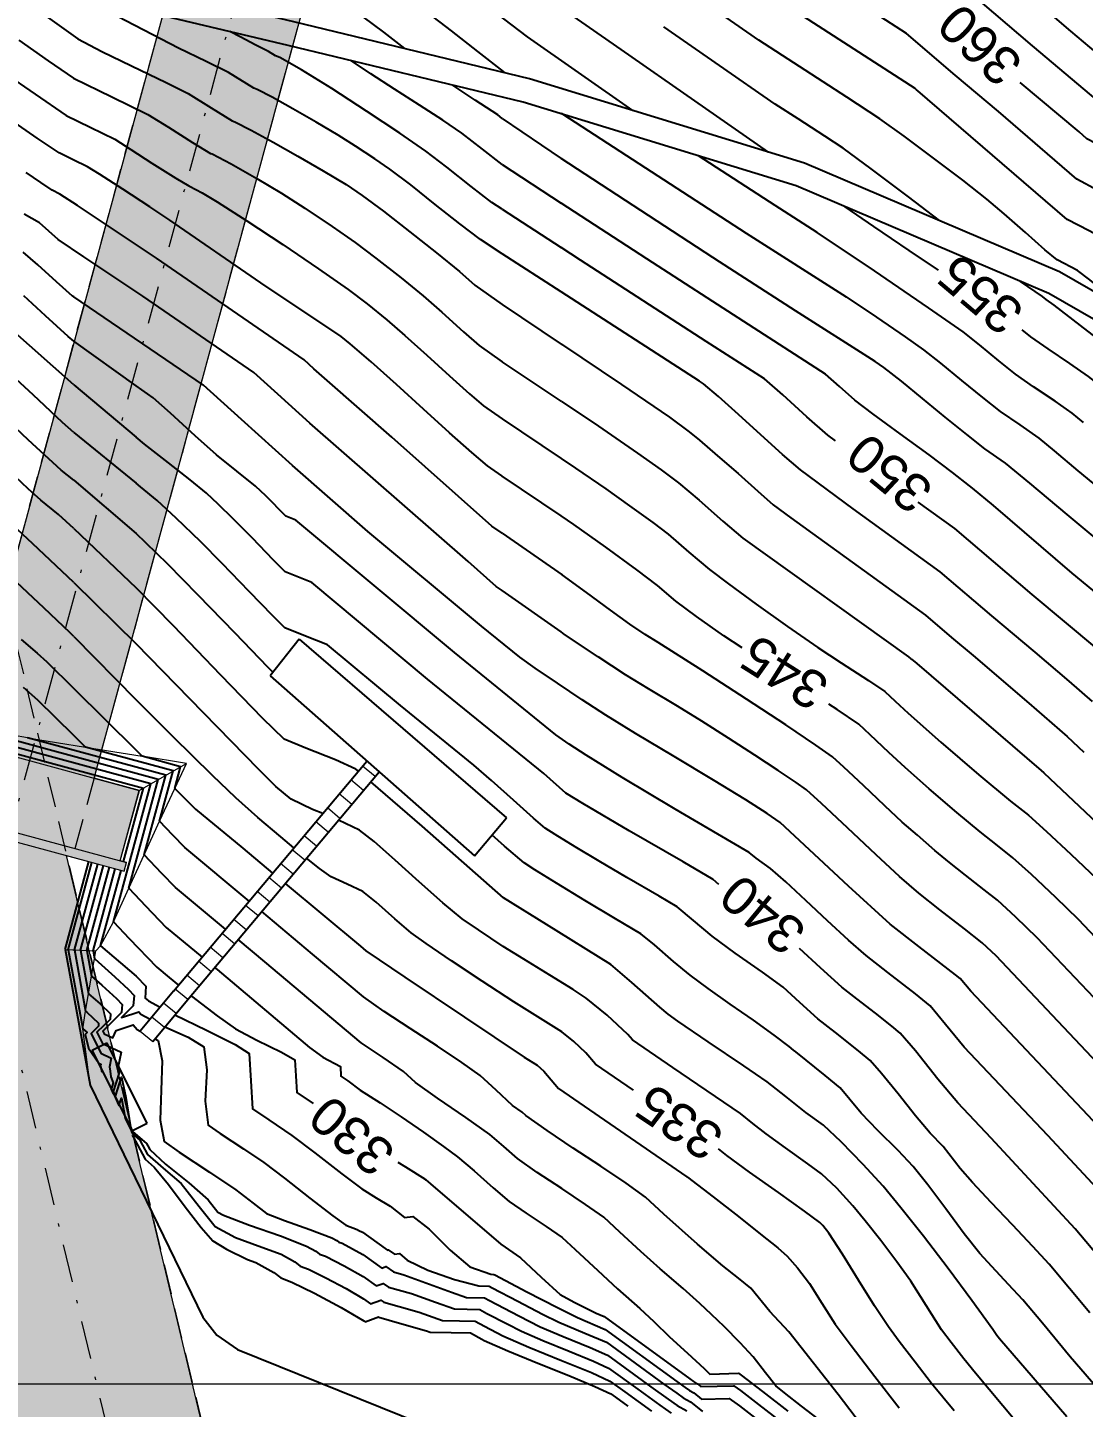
# Model space of a CAD drawing. Extents: x 61466 to 63015, y 108404 to 110397.
# Drawn here: x 62885.85 to 62920.65, y 109204.29 to 109249.76 of the extents above; entities that cross this region are included whole.
import ezdxf
from ezdxf.enums import TextEntityAlignment as Align

# ---------------------------------------------------------------- set-up
doc = ezdxf.new("R2010")
doc.units = 0
doc.header["$LTSCALE"] = 1.000015
doc.header["$MEASUREMENT"] = 0
for name, pattern in [('NASCOSTA', [9.525, 6.35, -3.175]), ('TRATTEGGIATA', [0.75, 0.5, -0.25]), ('TRATTOPUNTO2', [0.5, 0.25, -0.125, 0, -0.125])]:
    doc.linetypes.add(name, pattern=pattern)
for name, color, linetype in [('Bâti', 7, 'Continuous'), ('CANALISATION', 2, 'Continuous'), ('coordinate', 2, 'Continuous'), ('curve livello 5m', 7, 'Continuous'), ('LIN010TR', 2, 'NASCOSTA'), ('LIN018CO', 6, 'Continuous'), ('LIN025CO', 7, 'Continuous'), ('Strade', 7, 'Continuous'), ('TRATTCOLO-30', 253, 'Continuous'), ('TRATTCOLO-32', 255, 'Continuous')]:
    doc.layers.add(name, color=color, linetype=linetype)
doc.layers.add('Colori bordi', color=5, linetype='Continuous', plot=False)
doc.layers.add('no_plot', color=5, linetype='Continuous', plot=False)
doc.styles.add('ARIAL', font='arial.ttf')

# ---------------------------------------------------------------- blocks, each defined once
blk = doc.blocks.new('CONTORNO')
at = {"layer": 'Colori bordi', "lineweight": 0, "ltscale": 2, "flags": 128}
blk.add_lwpolyline([(25.446, -93.474), (-6.877, 42.135), (-4.985, 41.623), (-4.907, 41.912), (-5.109, 41.967), (-4.481, 44.283), (-5.968, 44.686), (9.426, 101.471, 0.76503), (-27.561, 123.114)], format="xyb", dxfattribs=at)
blk.add_lwpolyline([(-28.746, 115.78, -0.121281), (-20.708, 100.164), (-8.908, 50.657), (5.179, 102.622, 0.76503), (-24.477, 119.975)], format="xyb", close=True, dxfattribs=at)

msp = doc.modelspace()

# ---------------------------------------------------------------- hatches: boundary and pattern name
at = {"layer": 'TRATTCOLO-30', "linetype": 'Continuous', "lineweight": 0}
h = msp.add_hatch(color=256, dxfattribs=at)
h.dxf.hatch_style = 1
h.paths.add_polyline_path([(62894.276, 109256.403), (62892.152, 109256.979), (62885.109, 109230.996), (62886.175, 109226.522)])
h.paths.add_polyline_path([(62896.399, 109255.827), (62894.276, 109256.403), (62886.175, 109226.522), (62887.14, 109222.475), (62889.032, 109221.962), (62889.11, 109222.251), (62888.907, 109222.306), (62889.535, 109224.623), (62888.049, 109225.026)])
h.paths.add_polyline_path([(62903.443, 109281.81, 0.573227), (62876.6, 109309.148), (62876.737, 109306.909, -0.580111), (62901.319, 109282.386), (62894.276, 109256.403), (62896.399, 109255.827)])
h.paths.add_polyline_path([(62901.319, 109282.386, 0.580111), (62876.737, 109306.909), (62876.874, 109304.66, -0.588798), (62899.196, 109282.961), (62892.152, 109256.979), (62894.276, 109256.403)], flags=17)
h.paths.add_polyline_path([(62876.874, 109304.66), (62876.737, 109306.909, 0.128077), (62867.998, 109301.884), (62861.579, 109295.575, -0.017364), (62863.158, 109293.853), (62865.271, 109296.119), (62869.54, 109300.314, -0.121501)])
h.paths.add_polyline_path([(62876.737, 109306.909), (62876.6, 109309.148, 0.133332), (62866.456, 109303.453), (62862.186, 109299.257), (62860.064, 109297.023, -0.015566), (62861.579, 109295.575), (62867.998, 109301.884, -0.128077)])
h.paths.add_polyline_path([(62861.518, 109295.516), (62861.579, 109295.575, 0.015566), (62860.064, 109297.023), (62857.942, 109294.789, 0.166431), (62853.337, 109281.166), (62855.538, 109281.519, -0.197704)])
h.paths.add_polyline_path([(62861.043, 109291.584), (62863.158, 109293.853, 0.017363), (62861.579, 109295.575, 0.198805), (62855.538, 109281.519), (62857.747, 109281.872, -0.147156)])
h.paths.add_polyline_path([(62857.75, 109280.555, -0.018506), (62857.747, 109281.872), (62855.538, 109281.519, 0.01312), (62855.552, 109280.469), (62855.836, 109273.211, -0.032081), (62858.04, 109273.156)])
h.paths.add_polyline_path([(62855.552, 109280.469, -0.01312), (62855.538, 109281.519), (62853.337, 109281.166, 0.008818), (62853.354, 109280.383), (62853.643, 109272.984, -0.032081), (62855.836, 109273.211)])
h = msp.add_hatch(color=256, dxfattribs=at)
h.dxf.hatch_style = 1
h.paths.add_polyline_path([(62897.013, 109181.053), (62894.017, 109180.339), (62906.525, 109127.863), (62909.521, 109128.577)])
h.paths.add_polyline_path([(62894.017, 109180.339), (62891.021, 109179.625), (62903.529, 109127.149), (62906.525, 109127.863)])
h.paths.add_polyline_path([(62882.113, 109230.282), (62879.117, 109229.568), (62891.021, 109179.625), (62894.017, 109180.339)])
h.paths.add_polyline_path([(62885.109, 109230.996), (62882.113, 109230.282), (62894.017, 109180.339), (62897.013, 109181.053)])

# ---------------------------------------------------------------- linework, layer by layer
at = {"layer": 'Bâti', "linetype": 'Continuous'}
for p, q in [((62894.808, 109229.61), (62893.846, 109228.398)), ((62894.808, 109229.61), (62901.63, 109223.723)), ((62893.846, 109228.398), (62900.578, 109222.472)), ((62890.659, 109218.008), (62897.036, 109225.59)), ((62891.073, 109217.661), (62897.441, 109225.233)), ((62900.578, 109222.472), (62901.63, 109223.723)), ((62890.659, 109218.008), (62889.564, 109216.694)), ((62889.977, 109216.346), (62891.073, 109217.661)), ((62887.981, 109216.066), (62888.465, 109216.309)), ((62889.796, 109213.658), (62888.465, 109216.309)), ((62889.312, 109213.415), (62887.981, 109216.066)), ((62889.312, 109213.415), (62889.796, 109213.658))]:
    msp.add_line(p, q, dxfattribs=at)
at = {"layer": 'CANALISATION', "linetype": 'Continuous', "lineweight": 0}
for p, q in [((62897.305, 109225.079), (62896.891, 109225.427)), ((62896.919, 109224.62), (62896.505, 109224.967)), ((62896.533, 109224.161), (62896.119, 109224.508)), ((62896.147, 109223.701), (62895.734, 109224.048)), ((62895.761, 109223.242), (62895.348, 109223.589)), ((62895.375, 109222.782), (62894.962, 109223.13)), ((62894.989, 109222.323), (62894.576, 109222.67)), ((62894.603, 109221.863), (62894.19, 109222.211)), ((62894.217, 109221.404), (62893.804, 109221.751)), ((62893.832, 109220.944), (62893.418, 109221.292)), ((62893.446, 109220.485), (62893.032, 109220.832)), ((62893.06, 109220.026), (62892.646, 109220.373)), ((62892.674, 109219.566), (62892.26, 109219.913)), ((62892.288, 109219.107), (62891.874, 109219.454)), ((62891.902, 109218.647), (62891.489, 109218.995)), ((62891.516, 109218.188), (62891.103, 109218.535)), ((62891.13, 109217.729), (62890.716, 109218.076)), ((62890.745, 109217.268), (62890.334, 109217.614)), ((62890.361, 109216.807), (62889.948, 109217.154))]:
    msp.add_line(p, q, dxfattribs=at)
at = {"layer": 'coordinate', "linetype": 'Continuous', "lineweight": 0}
msp.add_line((62767.853, 109205.071), (62950.566, 109205.071), dxfattribs=at)
at = {"layer": 'curve livello 5m', "color": 2}
for q in [(62888.163, 109222.197), (62887.766, 109217.351)]:
    msp.add_line((62887.395, 109219.364), q, dxfattribs=at)
at = {"layer": 'curve livello 5m', "color": 2, "flags": 128}
for points in [[(62910.271, 109245.662), (62905.412, 109249.035), (62902.431, 109251.123), (62901.93, 109251.51), (62901.47, 109251.863), (62896.436, 109255.187), (62896.232, 109255.322), (62896.195, 109255.346), (62891.954, 109257.948), (62891.109, 109258.398), (62890.116, 109258.908), (62889.422, 109259.285), (62888.464, 109259.902), (62887.506, 109260.564), (62886.699, 109261.162), (62886.194, 109261.588), (62885.678, 109262.243), (62885.11, 109263.116), (62884.799, 109263.755), (62884.278, 109264.892), (62883.837, 109265.86)], [(62901.496, 109243.777), (62901.154, 109244), (62900.468, 109244.526), (62899.669, 109245.163), (62898.978, 109245.692), (62898.121, 109246.284), (62897.025, 109247.013), (62895.882, 109247.752), (62894.884, 109248.375), (62894.167, 109248.78), (62894.027, 109248.836), (62893.797, 109248.978), (62893.349, 109249.197), (62892.877, 109249.441), (62892.52, 109249.631)], [(62929.888, 109239.259), (62927.541, 109241.163), (62926.769, 109241.788), (62926.21, 109242.281), (62925.526, 109242.899), (62924.891, 109243.472), (62924.479, 109243.828), (62924.479, 109243.828), (62923.985, 109244.188), (62923.338, 109244.63), (62922.733, 109245.02), (62922.733, 109245.02), (62922.101, 109245.376), (62921.056, 109245.946), (62921.056, 109245.946), (62920.762, 109246.101), (62920.501, 109246.326), (62918.557, 109247.952)], [(62901.496, 109234.979), (62901.479, 109234.991), (62901.013, 109235.316), (62900.49, 109235.756), (62899.755, 109236.412), (62898.896, 109237.191), (62898.006, 109238.001), (62897.173, 109238.749), (62896.487, 109239.343), (62896.187, 109239.578), (62893.54, 109241.351), (62890.546, 109243.411), (62889.883, 109243.854), (62888.987, 109244.438), (62888.225, 109244.928), (62887.827, 109245.176), (62887.35, 109245.408), (62886.894, 109245.63), (62886.172, 109246.119), (62884.933, 109246.979)], [(62901.496, 109243.777), (62903.436, 109242.51)], [(62915.867, 109241.772), (62914.907, 109242.415), (62913.738, 109243.204), (62912.797, 109243.857)], [(62912.476, 109236.143), (62912.22, 109236.333), (62911.53, 109236.939), (62910.737, 109237.664), (62910.137, 109238.182), (62908.214, 109239.418), (62904.075, 109242.093), (62903.436, 109242.51)], [(62887.372, 109237.99), (62884.441, 109240.582)], [(62941.347, 109217.04), (62937.849, 109221.758), (62937.599, 109222.092), (62935.031, 109224.77), (62933.402, 109226.452), (62933.231, 109226.615), (62928.863, 109230.684), (62928.614, 109230.962), (62927.793, 109231.929), (62926.837, 109233.069), (62926.068, 109233.973), (62925.78, 109234.289), (62925.616, 109234.417), (62925.434, 109234.56), (62921.596, 109237.657), (62921.407, 109237.804), (62920.809, 109238.267), (62920.201, 109238.69), (62919.481, 109239.177), (62918.917, 109239.571), (62918.632, 109239.8)], [(62887.372, 109237.99), (62889.426, 109236.262)], [(62908.63, 109221.527), (62908.441, 109221.686), (62907.457, 109222.27), (62905.681, 109223.296), (62904.148, 109224.192), (62903.593, 109224.533), (62902.86, 109225.181), (62899.031, 109228.293), (62895.215, 109231.475), (62894.344, 109231.822), (62893.957, 109232.208), (62893.249, 109232.944), (62892.63, 109233.576), (62892.133, 109234.054), (62891.744, 109234.414), (62891.207, 109234.858), (62890.493, 109235.424), (62889.709, 109236.038), (62889.426, 109236.262)], [(62903.436, 109233.675), (62901.496, 109234.979)], [(62921.09, 109229.299), (62918.952, 109231.081), (62916.404, 109233.258), (62915.206, 109234.125)], [(62909.405, 109229.32), (62908.799, 109229.721), (62907.898, 109230.355), (62907.217, 109230.857), (62906.614, 109231.375), (62905.93, 109231.891), (62904.909, 109232.636), (62903.857, 109233.388), (62903.436, 109233.675)], [(62887.372, 109229.699), (62887.252, 109229.821), (62886.387, 109230.639), (62884.068, 109232.8)], [(62887.372, 109229.699), (62889.426, 109227.604)], [(62894.63, 109222.729), (62894.197, 109223.088), (62893.443, 109223.734), (62892.714, 109224.38), (62891.947, 109225.113), (62890.638, 109226.399), (62889.426, 109227.604)], [(62922.966, 109217.746), (62920.485, 109220.367), (62919.734, 109221.099), (62918.934, 109221.853), (62918.324, 109222.403), (62917.816, 109222.803), (62917.239, 109223.255), (62916.479, 109223.894), (62915.565, 109224.679), (62914.772, 109225.377), (62914.237, 109225.874), (62913.622, 109226.456), (62913.242, 109226.803), (62912.527, 109227.29), (62912.257, 109227.465)], [(62888.682, 109220.291), (62889.916, 109224.841), (62882.098, 109226.96), (62882.027, 109226.7)], [(62905.823, 109214.742), (62904.572, 109215.605), (62904.249, 109215.979), (62903.853, 109216.344), (62903.454, 109216.672), (62902.76, 109217.107), (62901.872, 109217.657), (62900.835, 109218.336), (62899.821, 109219.011), (62898.987, 109219.577), (62898.493, 109219.928), (62897.954, 109220.386), (62897.34, 109220.937), (62896.904, 109221.296), (62896.382, 109221.534), (62895.853, 109221.775), (62895.477, 109222.046), (62895.048, 109222.387)], [(62888.682, 109220.291), (62889.203, 109219.74), (62890.117, 109218.797), (62890.117, 109218.797), (62890.522, 109218.46), (62890.825, 109218.205)], [(62927.886, 109201.179), (62924.535, 109205.139), (62924.11, 109205.654), (62923.751, 109206.14), (62922.421, 109207.751), (62920.377, 109210.177), (62917.605, 109213.161), (62916.504, 109214.326), (62915.852, 109215.112), (62915.108, 109216.037), (62914.608, 109216.626), (62914.332, 109216.852), (62913.797, 109217.278), (62913.175, 109217.759), (62912.686, 109218.14), (62911.985, 109218.771), (62911.292, 109219.418)], [(62891.238, 109217.858), (62891.258, 109217.841), (62892.098, 109217.199), (62892.709, 109216.762), (62892.709, 109216.762), (62893.404, 109216.396), (62894.22, 109215.999), (62894.659, 109215.743), (62894.659, 109215.743), (62894.692, 109215.213), (62894.722, 109214.67), (62894.722, 109214.67), (62895.26, 109214.305)], [(62916.391, 109204.179), (62915.641, 109205.083), (62915.098, 109205.776), (62914.571, 109206.465), (62914.219, 109206.943), (62913.764, 109207.637), (62913.235, 109208.487), (62912.707, 109209.338), (62912.252, 109210.032), (62912.06, 109210.282), (62911.956, 109210.389), (62911.458, 109210.761), (62910.595, 109211.373), (62909.646, 109212.044), (62908.891, 109212.593), (62908.617, 109212.809)], [(62898.053, 109212.37), (62898.311, 109212.216), (62898.954, 109211.807), (62898.954, 109211.807), (62898.971, 109211.794), (62898.981, 109211.795), (62899.132, 109211.662), (62901.446, 109209.665), (62902.091, 109209.224), (62902.782, 109208.582), (62903.404, 109208.013), (62903.404, 109208.013), (62903.867, 109207.757), (62904.593, 109207.399), (62904.593, 109207.399), (62904.853, 109207.289), (62907.678, 109205.231), (62907.798, 109205.145), (62907.86, 109205.101), (62907.926, 109205.065), (62908.039, 109204.974), (62908.579, 109204.986), (62909.127, 109205), (62909.127, 109205), (62909.343, 109204.845), (62909.943, 109204.388), (62910.662, 109203.83)]]:
    msp.add_lwpolyline(points, dxfattribs=at)
at = {"layer": 'LIN010TR', "linetype": 'TRATTOPUNTO2', "lineweight": 0, "ltscale": 5}
msp.add_line((62885.074, 109222.46), (62901.32, 109282.386), dxfattribs=at)
at = {"layer": 'LIN010TR', "linetype": 'TRATTOPUNTO2', "lineweight": 0, "ltscale": 5, "flags": 128}
msp.add_lwpolyline([(62882.811, 109227.352), (62912.602, 109102.366)], dxfattribs=at)
at = {"layer": 'LIN018CO', "lineweight": 0}
for p, q in [((62885.853, 109226.356), (62883.726, 109226.726)), ((62885.853, 109226.356), (62887.765, 109226.045)), ((62887.765, 109226.045), (62889.628, 109225.748)), ((62891.087, 109225.512), (62889.628, 109225.748)), ((62889.535, 109224.623), (62891.087, 109225.512)), ((62890.702, 109224.682), (62891.087, 109225.512)), ((62890.203, 109223.607), (62890.702, 109224.682)), ((62889.697, 109222.503), (62890.203, 109223.607)), ((62889.189, 109221.397), (62889.697, 109222.503)), ((62888.682, 109220.291), (62889.189, 109221.397)), ((62888.26, 109219.498), (62888.682, 109220.291)), ((62887.088, 109219.377), (62888.101, 109219.335)), ((62887.961, 109218.501), (62888.101, 109219.335)), ((62888.101, 109219.335), (62888.26, 109219.498)), ((62887.864, 109217.923), (62887.961, 109218.501)), ((62887.766, 109217.351), (62887.864, 109217.923)), ((62887.67, 109216.771), (62887.766, 109217.351)), ((62887.912, 109214.907), (62887.67, 109216.771))]:
    msp.add_line(p, q, dxfattribs=at)
at = {"layer": 'LIN025CO', "linetype": 'TRATTEGGIATA', "lineweight": 0, "ltscale": 2}
for p, q in [((62883.174, 109223.86), (62899.196, 109282.961)), ((62887.421, 109222.709), (62903.443, 109281.81)), ((62873.309, 109280.503), (62919.619, 109086.211))]:
    msp.add_line(p, q, dxfattribs=at)
at = {"layer": 'LIN025CO', "linetype": 'Continuous', "lineweight": 0}
for p, q in [((62882.316, 109226.58), (62889.535, 109224.623)), ((62881.485, 109224.318), (62889.11, 109222.251)), ((62888.907, 109222.306), (62889.535, 109224.623)), ((62881.407, 109224.029), (62889.032, 109221.962)), ((62889.032, 109221.962), (62889.11, 109222.251)), ((62889.564, 109216.694), (62889.977, 109216.346))]:
    msp.add_line(p, q, dxfattribs=at)
at = {"layer": 'no_plot'}
for p, q in [((62882.239, 109226.715), (62889.67, 109224.7)), ((62889.014, 109222.277), (62889.67, 109224.7)), ((62887.19, 109219.373), (62887.97, 109222.25)), ((62887.6, 109219.356), (62888.356, 109222.145)), ((62887.805, 109219.347), (62888.549, 109222.093)), ((62888.01, 109219.339), (62888.742, 109222.04)), ((62888.26, 109219.498), (62888.935, 109221.988)), ((62887.19, 109219.373), (62887.67, 109216.771)), ((62887.6, 109219.356), (62887.864, 109217.923)), ((62887.805, 109219.347), (62887.961, 109218.501)), ((62888.01, 109219.339), (62888.058, 109219.079))]:
    msp.add_line(p, q, dxfattribs=at)
at = {"layer": 'no_plot', "flags": 128}
for points in [[(62925.619, 109245.965), (62925.55, 109246.013), (62924.4, 109246.788), (62923.287, 109247.518), (62922.294, 109248.145), (62922.294, 109248.145), (62921.487, 109248.591), (62920.234, 109249.639), (62913.962, 109255.013), (62912.856, 109255.729), (62910.533, 109257.261), (62904.125, 109261.435), (62902.381, 109262.553), (62901.499, 109263.196), (62900.452, 109263.989), (62899.357, 109264.842), (62898.33, 109265.662), (62897.491, 109266.359)], [(62905.8, 109247.033), (62904.003, 109248.281), (62902.323, 109249.458), (62901.544, 109250.054), (62900.64, 109250.76), (62899.953, 109251.282), (62899.953, 109251.282), (62899.002, 109251.947), (62898.014, 109252.619), (62897.088, 109253.23), (62896.323, 109253.716), (62895.818, 109254.012), (62895.818, 109254.012), (62895.786, 109254.024), (62892.609, 109255.976), (62890.553, 109257.237), (62889.912, 109257.574), (62889.352, 109257.871), (62889.352, 109257.871), (62885.859, 109260.364), (62884.563, 109261.28)], [(62885.081, 109259.397), (62885.888, 109258.838), (62886.752, 109258.244), (62887.606, 109257.655), (62888.38, 109257.111), (62889.008, 109256.649), (62889.156, 109256.527), (62889.245, 109256.459), (62889.469, 109256.331), (62890.951, 109255.427), (62892.795, 109254.28), (62894.452, 109253.252), (62895.375, 109252.704), (62895.439, 109252.678), (62895.929, 109252.388), (62896.685, 109251.899), (62897.567, 109251.306), (62898.435, 109250.7), (62899.021, 109250.263), (62899.809, 109249.652), (62900.683, 109248.969), (62901.524, 109248.315), (62901.577, 109248.275)], [(62929.543, 109241.278), (62928.191, 109242.375), (62927.746, 109242.736), (62927.029, 109243.376), (62926.425, 109243.911), (62926.425, 109243.911), (62925.826, 109244.358), (62925.041, 109244.912), (62924.165, 109245.511), (62923.292, 109246.089), (62922.514, 109246.582), (62922.514, 109246.582), (62921.772, 109246.989), (62921.122, 109247.351), (62921.122, 109247.351), (62918.963, 109249.157), (62914.246, 109253.199)], [(62883.132, 109252.551), (62886.506, 109250.101), (62887.507, 109249.393), (62888.301, 109248.978), (62889.282, 109248.498), (62890.424, 109247.947), (62891.14, 109247.592), (62891.905, 109247.116), (62892.598, 109246.69), (62892.678, 109246.658), (62893.217, 109246.382), (62893.942, 109245.987), (62894.764, 109245.524), (62895.595, 109245.041), (62896.347, 109244.588), (62896.879, 109244.231), (62897.579, 109243.708), (62898.448, 109243.036), (62899.333, 109242.334), (62900.086, 109241.719), (62900.59, 109241.271), (62901.496, 109240.638)], [(62929.483, 109238.04), (62929.009, 109238.257), (62928.878, 109238.34), (62928.623, 109238.546), (62926.892, 109239.951), (62925.793, 109240.841), (62925.175, 109241.384), (62924.401, 109242.08), (62923.615, 109242.787), (62922.961, 109243.363), (62922.961, 109243.363), (62922.692, 109243.584), (62921.981, 109243.973), (62921.124, 109244.391), (62920.434, 109244.772), (62920.434, 109244.772), (62917.848, 109247), (62916.42, 109248.195), (62914.814, 109249.571), (62910.392, 109252.435)], [(62928.965, 109236.943), (62928.449, 109237.163), (62927.946, 109237.408), (62927.946, 109237.408), (62927.664, 109237.587), (62927.115, 109238.031), (62926.243, 109238.739), (62924.817, 109239.893), (62924.329, 109240.324), (62923.733, 109240.861), (62923.221, 109241.314), (62923.221, 109241.314), (62922.522, 109241.905), (62921.91, 109242.408), (62921.57, 109242.673), (62921.57, 109242.673), (62920.831, 109243.061), (62920.107, 109243.443), (62920.107, 109243.443), (62915.195, 109247.675), (62915.149, 109247.713), (62915.098, 109247.757), (62909.57, 109251.338)], [(62901.496, 109242.308), (62900.774, 109242.779), (62900.096, 109243.293), (62899.288, 109243.935), (62898.478, 109244.578), (62897.795, 109245.096), (62897.795, 109245.096), (62897.291, 109245.441), (62896.656, 109245.857), (62896.083, 109246.218), (62896.083, 109246.218), (62895.364, 109246.645), (62894.599, 109247.085), (62893.91, 109247.466), (62893.423, 109247.719), (62893.423, 109247.719), (62893.313, 109247.763), (62892.469, 109248.285), (62891.733, 109248.646), (62890.825, 109249.087), (62890.825, 109249.087), (62889.093, 109249.982), (62887.495, 109250.832)], [(62922.096, 109240.432), (62921.593, 109240.851), (62920.856, 109241.449), (62920.447, 109241.762), (62920.447, 109241.762), (62919.78, 109242.113), (62919.38, 109242.441), (62918.736, 109243.006), (62918.035, 109243.623), (62917.462, 109244.11), (62917.462, 109244.11), (62916.67, 109244.731), (62915.709, 109245.462), (62914.743, 109246.18), (62913.937, 109246.759), (62913.937, 109246.759), (62912.854, 109247.471), (62911.289, 109248.476), (62909.951, 109249.348), (62909.951, 109249.348), (62908.23, 109250.543)], [(62898.285, 109249.068), (62897.588, 109249.615), (62896.917, 109250.119)], [(62915.9, 109243.404), (62914.879, 109244.184), (62913.657, 109245.11), (62912.728, 109245.788), (62912.12, 109246.188), (62911.241, 109246.753), (62910.49, 109247.242), (62910.49, 109247.242), (62906.821, 109249.789)], [(62885.562, 109249.349), (62886.527, 109248.667), (62887.365, 109248.09), (62888.627, 109247.477), (62889.812, 109246.898), (62890.498, 109246.48), (62891.288, 109245.973), (62891.884, 109245.617), (62891.934, 109245.597), (62892.562, 109245.267), (62893.409, 109244.789), (62894.222, 109244.306), (62894.99, 109243.814), (62895.888, 109243.212), (62896.648, 109242.68), (62897.331, 109242.166), (62898.16, 109241.517), (62898.886, 109240.927), (62899.505, 109240.38), (62900.218, 109239.733), (62900.731, 109239.286), (62901.496, 109238.752)], [(62901.496, 109245.251), (62900.849, 109245.753), (62900.162, 109246.288), (62900.162, 109246.288), (62899.541, 109246.71), (62898.77, 109247.208), (62897.945, 109247.734), (62897.166, 109248.238), (62896.531, 109248.668), (62896.531, 109248.668), (62896.531, 109248.668)], [(62885.084, 109248.267), (62887.129, 109246.86), (62887.913, 109246.478), (62888.733, 109246.08), (62889.257, 109245.745), (62889.948, 109245.299), (62890.743, 109244.803), (62891.169, 109244.544), (62891.189, 109244.536), (62891.602, 109244.314), (62892.097, 109244.024), (62893.082, 109243.397), (62894.265, 109242.616), (62895.444, 109241.814), (62896.418, 109241.129), (62897.038, 109240.656), (62897.687, 109240.135), (62898.28, 109239.618), (62899.005, 109238.964), (62899.752, 109238.285), (62900.411, 109237.693), (62900.872, 109237.301), (62901.496, 109236.865)], [(62901.496, 109246.767), (62901.345, 109246.884), (62900.598, 109247.375), (62899.84, 109247.871)], [(62901.496, 109246.767), (62903.436, 109245.448)], [(62903.436, 109246.942), (62903.489, 109246.906), (62909.53, 109242.992), (62912.824, 109240.884), (62913.827, 109240.214), (62914.771, 109239.57), (62915.372, 109239.147), (62915.942, 109238.7), (62916.63, 109238.137), (62917.321, 109237.57), (62917.903, 109237.114), (62918.554, 109236.666), (62919.177, 109236.235), (62919.686, 109235.816), (62920.465, 109235.159), (62921.139, 109234.598)], [(62901.496, 109245.251), (62903.436, 109243.979)], [(62921.166, 109232.838), (62920.107, 109233.72), (62918.882, 109234.753), (62918.083, 109235.411), (62918.083, 109235.411), (62917.396, 109235.885), (62916.8, 109236.349), (62916.092, 109236.926), (62915.349, 109237.537), (62914.648, 109238.108), (62914.065, 109238.561), (62914.065, 109238.561), (62913.78, 109238.755), (62911.16, 109240.432), (62908.656, 109242.042), (62908.433, 109242.186), (62903.436, 109245.448)], [(62920.652, 109236.743), (62920.271, 109237.059), (62920.271, 109237.059), (62919.712, 109237.452), (62919.005, 109237.927), (62918.41, 109238.343), (62918.41, 109238.343), (62917.859, 109238.779), (62917.221, 109239.304), (62916.68, 109239.732), (62916.68, 109239.732), (62915.544, 109240.532), (62913.762, 109241.747), (62911.868, 109243.013), (62911.868, 109243.013), (62910.489, 109243.896), (62907.96, 109245.534)], [(62901.496, 109233.098), (62901.154, 109233.331), (62901.154, 109233.331), (62897.853, 109236.268), (62895.723, 109238.131), (62895.291, 109238.521), (62894.97, 109238.811), (62894.97, 109238.811), (62890.099, 109242.162), (62887.497, 109243.902), (62886.92, 109244.273), (62886.658, 109244.4), (62886.288, 109244.653), (62885.806, 109244.986)], [(62921.82, 109230.505), (62920.279, 109231.788), (62917.679, 109234.011), (62916.988, 109234.587), (62916.889, 109234.656), (62916.333, 109235.103), (62915.564, 109235.677), (62914.608, 109236.376), (62913.71, 109237.032), (62913.117, 109237.482), (62913.117, 109237.482), (62912.607, 109237.937), (62912.145, 109238.345), (62912.145, 109238.345), (62908.435, 109240.73), (62906.254, 109242.139), (62903.436, 109243.979)], [(62887.707, 109242.212), (62886.858, 109242.78), (62886.241, 109243.328), (62885.741, 109243.615)], [(62887.372, 109240.888), (62887.338, 109240.911), (62886.801, 109241.379), (62886.191, 109241.945), (62885.709, 109242.358)], [(62901.496, 109231.21), (62901.295, 109231.346), (62900.373, 109232.167), (62895.154, 109236.73), (62894.097, 109237.686), (62893.309, 109238.396), (62893.309, 109238.396), (62889.652, 109240.912), (62887.707, 109242.212)], [(62903.436, 109241.051), (62901.496, 109242.308)], [(62942.476, 109217.787), (62938.753, 109222.739), (62938.05, 109223.452), (62934.861, 109226.747), (62932.948, 109228.567), (62929.931, 109231.378), (62929.595, 109231.745), (62929.105, 109232.3), (62929.105, 109232.3), (62928.583, 109232.915), (62927.975, 109233.64), (62927.486, 109234.214), (62927.486, 109234.214), (62926.935, 109234.831), (62926.59, 109235.199), (62926.59, 109235.199), (62926.078, 109235.6), (62925.509, 109236.046), (62923.606, 109237.581), (62922.665, 109238.311), (62919.686, 109240.619), (62919.424, 109240.8), (62919.295, 109240.904), (62918.575, 109241.395)], [(62887.372, 109239.423), (62887.189, 109239.58), (62886.448, 109240.265), (62885.731, 109240.925)], [(62921.341, 109213.34), (62916.932, 109218.003), (62916.58, 109218.43), (62916.43, 109218.551), (62915.227, 109219.482), (62914.28, 109220.218), (62914.28, 109220.218), (62912.904, 109221.472), (62910.655, 109223.568), (62910.227, 109223.858), (62909.517, 109224.316), (62909.517, 109224.316), (62908.455, 109224.966), (62907.157, 109225.743), (62905.886, 109226.504), (62904.908, 109227.106), (62904.908, 109227.106), (62904.133, 109227.609), (62903.314, 109228.154), (62902.583, 109228.651), (62902.074, 109229.011), (62902.074, 109229.011), (62900.807, 109230.041), (62897.067, 109233.159), (62894.586, 109235.329), (62894.586, 109235.329), (62892.903, 109236.851), (62891.649, 109237.981), (62891.649, 109237.981), (62887.372, 109240.888)], [(62920.942, 109227.558), (62920.173, 109228.226), (62919.052, 109229.183), (62919.052, 109229.183), (62917.625, 109230.373), (62915.924, 109231.826), (62913.055, 109233.902), (62911.324, 109235.183), (62910.732, 109235.692), (62910.02, 109236.337), (62909.283, 109237.011), (62908.621, 109237.608), (62908.129, 109238.02), (62908.129, 109238.02), (62907.993, 109238.107), (62903.436, 109241.051)], [(62901.496, 109240.638), (62903.436, 109239.332)], [(62889.426, 109237.953), (62887.372, 109239.423)], [(62903.436, 109239.332), (62903.444, 109239.326), (62905.425, 109238), (62907.006, 109236.919), (62907.655, 109236.445), (62907.995, 109236.161), (62908.592, 109235.649), (62909.268, 109235.063), (62909.92, 109234.482), (62910.427, 109234.034), (62911.008, 109233.604), (62915.443, 109230.395), (62916.297, 109229.665), (62917.014, 109229.068), (62918.853, 109227.498), (62920.113, 109226.403), (62920.664, 109225.885)], [(62887.372, 109236.413), (62887.003, 109236.752), (62886.039, 109237.656), (62885.206, 109238.43)], [(62903.436, 109237.447), (62901.496, 109238.752)], [(62921.241, 109211.347), (62919.473, 109213.25), (62916.718, 109216.164), (62916.105, 109216.912), (62915.594, 109217.528), (62915.594, 109217.528), (62915.113, 109217.915), (62914.201, 109218.62), (62913.483, 109219.179), (62913.483, 109219.179), (62912.907, 109219.688), (62912.216, 109220.328), (62911.498, 109220.999), (62910.842, 109221.605), (62910.334, 109222.047), (62910.334, 109222.047), (62909.863, 109222.385), (62909.628, 109222.582), (62908.599, 109223.185), (62907.19, 109224.005), (62907.19, 109224.005), (62905.447, 109225.051), (62904.259, 109225.78), (62904.259, 109225.78), (62903.695, 109226.15), (62903.257, 109226.453), (62903.257, 109226.453), (62899.919, 109229.167), (62894.689, 109233.528), (62894.358, 109233.66), (62893.706, 109234.327), (62893.369, 109234.646), (62892.745, 109235.146), (62892.081, 109235.677), (62892.081, 109235.677), (62891.376, 109236.309), (62890.565, 109237.057), (62889.988, 109237.566), (62889.988, 109237.566), (62889.426, 109237.953)], [(62887.372, 109234.848), (62886.963, 109235.176), (62886.963, 109235.176), (62885.873, 109236.179), (62884.227, 109237.723)], [(62903.436, 109237.447), (62904.669, 109236.622), (62905.956, 109235.742), (62906.734, 109235.184), (62907.308, 109234.755), (62907.985, 109234.183), (62908.767, 109233.495), (62909.427, 109232.938), (62914.88, 109229.023), (62914.963, 109228.963), (62914.97, 109228.957), (62914.976, 109228.952), (62915.152, 109228.801), (62919.253, 109225.274), (62919.342, 109225.204), (62922.45, 109222.274)], [(62901.496, 109236.865), (62903.436, 109235.563)], [(62887.372, 109236.413), (62889.426, 109234.746)], [(62903.436, 109235.563), (62903.913, 109235.244), (62904.907, 109234.565), (62905.691, 109234.005), (62906.452, 109233.449), (62906.961, 109233.065), (62907.647, 109232.476), (62908.322, 109231.898), (62908.946, 109231.429), (62909.86, 109230.765), (62910.898, 109230.027), (62911.891, 109229.335), (62912.662, 109228.827), (62913.56, 109228.247), (62914.104, 109227.881), (62914.442, 109227.568), (62914.866, 109227.171), (62915.953, 109226.216), (62917.205, 109225.139), (62918.246, 109224.264), (62918.833, 109223.804), (62919.432, 109223.267), (62920.227, 109222.527), (62921.078, 109221.716)], [(62887.372, 109233.259), (62886.87, 109233.718), (62886.87, 109233.718), (62886.288, 109234.183), (62885.874, 109234.564), (62885.249, 109235.151)], [(62887.372, 109234.848), (62889.426, 109233.086)], [(62920.859, 109207.409), (62919.513, 109209.007), (62918.978, 109209.592), (62918.307, 109210.307), (62917.609, 109211.046), (62916.996, 109211.7), (62916.58, 109212.164), (62916.58, 109212.164), (62916.03, 109212.884), (62915.6, 109213.323), (62915.117, 109213.897), (62914.538, 109214.62), (62913.995, 109215.294), (62913.621, 109215.723), (62913.621, 109215.723), (62913.233, 109216.042), (62912.48, 109216.642), (62912.48, 109216.642), (62911.889, 109217.1), (62911.299, 109217.639), (62910.748, 109218.139), (62910.748, 109218.139), (62910.074, 109218.634), (62909.175, 109219.265), (62908.415, 109219.816), (62908.415, 109219.816), (62907.793, 109220.34), (62907.254, 109220.789), (62907.254, 109220.789), (62906.665, 109221.139), (62905.602, 109221.753), (62904.685, 109222.289), (62904.685, 109222.289), (62903.894, 109222.767), (62903.235, 109223.173), (62902.906, 109223.384), (62902.906, 109223.384), (62902.521, 109223.712), (62901.864, 109224.298), (62901.14, 109224.946), (62900.553, 109225.459), (62900.553, 109225.459), (62898.144, 109227.419), (62895.741, 109229.421), (62895.016, 109229.708), (62894.331, 109229.985), (62894.331, 109229.985), (62893.935, 109230.372), (62893.154, 109231.18), (62892.267, 109232.101), (62891.555, 109232.825), (62891.555, 109232.825), (62890.75, 109233.6), (62890.119, 109234.182), (62890.119, 109234.182), (62889.576, 109234.628), (62889.426, 109234.746)], [(62887.372, 109231.475), (62886.018, 109232.755), (62885.37, 109233.359)], [(62887.372, 109233.259), (62889.426, 109231.3)], [(62893.94, 109228.516), (62893.771, 109228.682), (62892.69, 109229.8), (62891.464, 109231.073), (62890.479, 109232.074), (62890.479, 109232.074), (62889.747, 109232.783), (62889.426, 109233.086)], [(62901.496, 109233.098), (62903.47, 109231.731)], [(62922.875, 109215.809), (62919.127, 109219.767), (62918.423, 109220.447), (62917.816, 109221.003), (62917.816, 109221.003), (62917.379, 109221.351), (62916.759, 109221.83), (62916.231, 109222.246), (62916.231, 109222.246), (62915.753, 109222.648), (62915.177, 109223.143), (62914.677, 109223.582), (62914.677, 109223.582), (62914.105, 109224.112), (62913.398, 109224.78), (62912.756, 109225.385), (62912.38, 109225.725), (62912.38, 109225.725), (62911.825, 109226.119), (62910.835, 109226.784), (62909.548, 109227.63), (62908.101, 109228.565), (62906.631, 109229.5), (62906.631, 109229.5), (62906.205, 109229.759), (62905.698, 109230.099), (62905.057, 109230.561), (62904.268, 109231.144), (62903.47, 109231.731), (62903.436, 109231.756)], [(62887.372, 109231.475), (62889.426, 109229.45)], [(62896.754, 109225.255), (62896.67, 109225.327), (62895.999, 109225.632), (62895.023, 109226.019), (62894.303, 109226.31), (62894.303, 109226.31), (62893.606, 109226.992), (62892.226, 109228.42), (62890.66, 109230.045), (62889.426, 109231.3)], [(62903.436, 109229.844), (62901.496, 109231.21)], [(62922.784, 109213.871), (62917.769, 109219.168), (62917.307, 109219.603), (62916.732, 109220.061), (62915.917, 109220.69), (62915.224, 109221.237), (62915.224, 109221.237), (62914.583, 109221.788), (62913.819, 109222.495), (62912.876, 109223.386), (62912.02, 109224.193), (62911.517, 109224.646), (62911.517, 109224.646), (62911.185, 109224.882), (62910.592, 109225.281), (62909.821, 109225.787), (62908.954, 109226.348), (62908.074, 109226.908), (62908.074, 109226.908), (62907.265, 109227.401), (62906.311, 109227.971), (62905.556, 109228.432), (62905.556, 109228.432), (62904.658, 109229.021), (62903.55, 109229.766), (62903.436, 109229.844)], [(62885.64, 109229.598), (62886.17, 109229.146), (62886.17, 109229.146), (62886.488, 109228.863), (62887.372, 109227.985)], [(62895.579, 109223.858), (62895.247, 109223.994), (62894.544, 109224.334), (62894.544, 109224.334), (62894.038, 109224.753), (62893.469, 109225.313), (62890.748, 109228.099), (62889.426, 109229.45)], [(62887.372, 109226.436), (62886.187, 109227.594), (62885.723, 109228.014)], [(62887.372, 109227.985), (62889.426, 109225.947)], [(62889.189, 109221.397), (62890.161, 109224.981), (62883.726, 109226.726)], [(62889.697, 109222.503), (62890.406, 109225.122), (62885.853, 109226.356)], [(62887.765, 109226.045), (62887.372, 109226.436)], [(62890.203, 109223.607), (62890.652, 109225.263), (62887.765, 109226.045)], [(62889.426, 109225.947), (62889.628, 109225.748)], [(62890.702, 109224.682), (62890.897, 109225.403), (62889.628, 109225.748)], [(62920.103, 109203.979), (62917.884, 109206.555), (62917.796, 109206.661), (62917.771, 109206.692), (62917.723, 109206.755), (62917.656, 109206.859), (62916.974, 109207.811), (62916.185, 109208.872), (62915.376, 109209.931), (62914.634, 109210.872), (62914.045, 109211.583), (62914.045, 109211.583), (62913.393, 109212.298), (62912.666, 109213.042), (62912.081, 109213.592), (62912.081, 109213.592), (62911.5, 109214.01), (62910.836, 109214.535), (62910.224, 109215.017), (62910.224, 109215.017), (62909.455, 109215.547), (62908.286, 109216.336), (62907.284, 109217.02), (62907.284, 109217.02), (62906.967, 109217.248), (62906.692, 109217.478), (62905.763, 109218.289), (62905.072, 109218.889), (62905.072, 109218.889), (62902.955, 109220.209), (62901.531, 109221.084), (62898.851, 109223.449), (62897.163, 109224.902)], [(62890.702, 109224.682), (62890.832, 109224.553), (62891.389, 109224.006), (62892.945, 109222.715), (62893.929, 109221.896)], [(62893.153, 109220.974), (62891.035, 109222.737), (62890.642, 109223.147), (62890.203, 109223.607)], [(62918.441, 109203.802), (62917.093, 109205.42), (62916.706, 109205.887), (62916.283, 109206.431), (62915.971, 109206.849), (62915.971, 109206.849), (62915.462, 109207.647), (62914.954, 109208.445), (62914.954, 109208.445), (62914.494, 109209.083), (62913.965, 109209.788), (62913.455, 109210.443), (62913.053, 109210.933), (62913.053, 109210.933), (62912.516, 109211.51), (62912.019, 109211.99), (62912.019, 109211.99), (62911.567, 109212.322), (62910.828, 109212.845), (62910.195, 109213.301), (62910.195, 109213.301), (62909.752, 109213.651), (62909.344, 109213.973), (62909.344, 109213.973), (62907.114, 109215.492), (62905.791, 109216.405), (62905.637, 109216.583), (62904.953, 109217.214), (62904.263, 109217.78), (62904.263, 109217.78), (62903.834, 109218.057), (62903.064, 109218.532), (62902.21, 109219.057), (62901.53, 109219.483), (62901.53, 109219.483), (62900.71, 109220.025), (62900.178, 109220.392), (62900.178, 109220.392), (62899.537, 109220.922), (62898.761, 109221.609), (62897.967, 109222.324), (62897.27, 109222.935), (62896.787, 109223.311), (62896.787, 109223.311), (62896.104, 109223.644)], [(62921.47, 109204.498), (62920.212, 109205.96), (62919.297, 109207.066), (62918.649, 109207.837), (62918.179, 109208.345), (62917.626, 109208.931), (62917.236, 109209.358), (62917.236, 109209.358), (62916.719, 109210.014), (62916.114, 109210.829), (62915.519, 109211.627), (62915.037, 109212.233), (62915.037, 109212.233), (62914.537, 109212.756), (62913.876, 109213.415), (62913.322, 109213.988), (62913.322, 109213.988), (62912.953, 109214.438), (62912.635, 109214.821), (62912.635, 109214.821), (62912.134, 109215.232), (62911.164, 109216.005), (62911.164, 109216.005), (62911.092, 109216.061), (62910.955, 109216.186), (62910.456, 109216.561), (62909.77, 109217.049), (62909.006, 109217.583), (62908.276, 109218.099), (62907.691, 109218.532), (62907.691, 109218.532), (62907.143, 109218.988), (62906.513, 109219.53), (62906.067, 109219.893), (62906.067, 109219.893), (62905.222, 109220.387), (62904.213, 109220.995), (62903.283, 109221.564), (62902.571, 109222.005), (62902.218, 109222.234), (62902.218, 109222.234), (62901.568, 109222.788), (62901.154, 109223.157)], [(62892.378, 109220.051), (62890.729, 109221.424), (62890.278, 109221.89), (62889.697, 109222.503)], [(62889.189, 109221.397), (62889.74, 109220.815), (62890.423, 109220.11), (62890.423, 109220.11), (62891.602, 109219.129)], [(62894.344, 109221.55), (62896.821, 109219.488), (62896.998, 109219.339), (62898.289, 109218.468), (62902.215, 109215.831), (62902.644, 109215.564), (62902.86, 109215.375), (62903.352, 109214.805), (62907.58, 109211.888), (62907.585, 109211.885), (62907.586, 109211.884), (62907.601, 109211.874), (62908.445, 109211.229), (62909.275, 109210.584), (62910.01, 109210.002), (62910.572, 109209.544), (62910.883, 109209.274), (62910.883, 109209.274), (62911.22, 109208.886), (62911.615, 109208.375), (62911.615, 109208.375), (62912.029, 109207.726), (62912.467, 109207.038), (62912.467, 109207.038), (62912.989, 109206.329), (62913.77, 109205.307), (62914.577, 109204.278)], [(62913.512, 109203.473), (62912.559, 109204.72), (62910.935, 109206.782), (62910.308, 109207.451), (62909.682, 109208.22), (62909.275, 109208.545), (62908.759, 109208.951), (62907.925, 109209.675), (62906.822, 109210.657), (62906.213, 109211.219), (62905.582, 109211.678), (62904.748, 109212.237), (62903.836, 109212.835), (62902.971, 109213.413), (62902.277, 109213.911), (62902.156, 109214.015), (62901.83, 109214.243), (62901.291, 109214.744), (62900.763, 109215.232), (62900.168, 109215.66), (62899.358, 109216.196), (62898.461, 109216.778), (62897.606, 109217.341), (62896.922, 109217.823), (62895.246, 109219.231), (62893.568, 109220.628)], [(62888.26, 109219.498), (62888.693, 109219.133), (62889.429, 109218.499), (62889.754, 109218.171), (62889.754, 109218.171), (62889.723, 109217.779), (62889.842, 109217.691), (62890.223, 109217.485)], [(62912.103, 109203.762), (62911.361, 109204.327), (62910.794, 109204.768), (62910.514, 109205), (62910.17, 109205.433), (62909.761, 109205.956), (62909.333, 109206.414), (62908.806, 109206.951), (62908.394, 109207.349), (62908.005, 109207.714), (62907.452, 109208.205), (62906.7, 109208.862), (62906.059, 109209.428), (62905.367, 109210.068), (62904.839, 109210.554), (62904.243, 109210.981), (62903.455, 109211.503), (62902.649, 109212.036), (62902, 109212.496), (62901.549, 109212.884), (62901.09, 109213.281), (62900.3, 109213.843), (62899.36, 109214.48), (62898.633, 109215.002), (62898.244, 109215.362), (62897.57, 109215.819), (62896.845, 109216.306), (62893.671, 109218.974), (62892.793, 109219.706)], [(62888.058, 109219.079), (62888.065, 109219.073), (62888.73, 109218.485), (62889.181, 109218.067), (62889.364, 109217.868), (62889.364, 109217.868), (62889.337, 109217.524), (62888.946, 109217.141), (62889.521, 109217.327), (62889.584, 109217.254), (62889.892, 109217.087)], [(62887.961, 109218.501), (62888.301, 109218.204), (62888.78, 109217.769), (62888.975, 109217.564), (62888.975, 109217.564), (62888.953, 109217.3), (62888.331, 109216.691), (62888.373, 109216.606), (62888.661, 109216.47), (62888.768, 109216.715), (62889.332, 109216.898), (62889.461, 109216.747), (62889.564, 109216.694)], [(62892.017, 109218.783), (62892.097, 109218.717), (62895.143, 109216.156), (62895.577, 109215.834), (62896.16, 109215.529), (62896.179, 109215.208), (62896.407, 109215.053), (62896.813, 109214.744), (62897.476, 109214.332), (62898.165, 109213.868), (62898.899, 109213.361), (62899.559, 109212.892), (62900.024, 109212.547), (62900.024, 109212.547), (62900.568, 109212.086), (62901.194, 109211.528), (62901.723, 109211.08), (62901.723, 109211.08), (62902.281, 109210.692), (62902.946, 109210.254), (62903.465, 109209.889), (62903.465, 109209.889), (62903.897, 109209.496), (62904.646, 109208.799), (62905.297, 109208.199), (62905.297, 109208.199), (62906.029, 109207.555), (62906.489, 109207.116), (62907.01, 109206.619), (62907.01, 109206.619), (62907.604, 109206.075), (62908.149, 109205.574), (62908.149, 109205.574), (62908.337, 109205.391), (62909.284, 109205.413), (62909.372, 109205.35), (62910.072, 109204.818), (62910.911, 109204.166)], [(62887.864, 109217.923), (62888.246, 109217.59), (62888.585, 109217.26), (62888.585, 109217.26), (62888.57, 109217.076), (62888.137, 109216.652), (62888.317, 109216.283), (62888.934, 109215.993), (62888.832, 109215.469), (62888.841, 109215.427), (62888.848, 109215.373), (62888.869, 109215.315), (62888.671, 109214.704), (62888.677, 109214.691), (62888.685, 109214.678), (62888.697, 109214.66), (62888.745, 109214.551), (62888.949, 109215.17), (62889.089, 109214.498), (62889.241, 109213.533), (62889.241, 109213.533), (62889.292, 109213.427), (62889.298, 109213.415), (62889.304, 109213.404), (62889.314, 109213.381), (62889.776, 109212.986), (62889.814, 109212.915), (62889.882, 109212.789), (62890.402, 109212.31), (62891.168, 109211.687), (62891.802, 109211.126), (62891.802, 109211.126), (62892.12, 109210.726), (62892.308, 109210.624), (62893.164, 109210.294), (62894.184, 109209.939), (62895.04, 109209.609), (62895.04, 109209.609), (62895.353, 109209.441), (62895.475, 109209.343), (62895.665, 109209.272), (62896.287, 109208.957), (62896.909, 109208.601), (62896.909, 109208.601), (62897.341, 109208.292), (62897.576, 109208.378), (62897.748, 109208.257), (62898.503, 109208.041), (62899.299, 109207.753), (62899.92, 109207.534), (62900.759, 109207.516), (62900.992, 109207.387), (62901.652, 109207.041), (62902.131, 109206.799), (62902.829, 109206.497), (62903.702, 109206.141), (62904.507, 109205.811), (62905, 109205.586), (62905.961, 109204.886), (62906.687, 109204.366), (62907.064, 109204.104)], [(62887.766, 109217.351), (62887.804, 109217.319), (62888.195, 109216.956), (62888.195, 109216.956), (62888.187, 109216.853), (62887.943, 109216.614), (62888.262, 109215.96), (62888.603, 109215.799), (62888.547, 109215.51), (62888.575, 109215.367), (62888.601, 109215.181), (62888.673, 109214.983), (62888.604, 109214.772), (62888.626, 109214.727), (62888.654, 109214.68), (62888.696, 109214.616), (62888.865, 109214.234), (62888.948, 109214.485), (62889.065, 109213.822), (62889.243, 109213.456), (62889.263, 109213.415), (62889.282, 109213.375), (62889.32, 109213.298), (62889.553, 109213.098), (62889.644, 109212.929), (62889.806, 109212.627), (62890.323, 109212.174), (62890.913, 109211.669), (62890.913, 109211.669), (62891.511, 109210.907), (62892.039, 109210.252), (62892.039, 109210.252), (62892.705, 109209.893), (62893.455, 109209.614), (62894.205, 109209.335), (62894.205, 109209.335), (62894.659, 109209.09), (62894.836, 109208.949), (62895.112, 109208.846), (62895.681, 109208.565), (62896.35, 109208.204), (62896.919, 109207.871), (62896.919, 109207.871), (62897.158, 109207.7), (62897.495, 109207.826), (62897.588, 109207.76), (62898.096, 109207.613), (62898.752, 109207.428), (62898.752, 109207.428), (62899.521, 109207.153), (62900.084, 109207.145), (62900.606, 109207.13), (62900.606, 109207.13), (62900.906, 109206.964), (62901.515, 109206.649), (62902.372, 109206.279), (62903.444, 109205.841), (62904.432, 109205.436), (62905.037, 109205.16), (62905.037, 109205.16), (62905.532, 109204.8), (62906.41, 109204.171)], [(62890.709, 109217.224), (62891.744, 109216.719), (62892.691, 109216.251), (62893.157, 109215.957), (62893.157, 109215.957), (62893.214, 109215.056), (62893.265, 109214.133), (62893.265, 109214.133), (62893.802, 109213.764), (62894.559, 109213.255), (62894.559, 109213.255), (62895.322, 109212.678), (62896.204, 109211.992), (62896.866, 109211.495), (62896.866, 109211.495), (62897.339, 109211.202), (62897.798, 109210.917), (62897.798, 109210.917), (62898.27, 109210.545), (62898.546, 109210.577), (62899.087, 109210.166), (62899.784, 109209.469), (62900.43, 109208.923), (62900.43, 109208.923), (62901.119, 109208.676), (62901.22, 109208.674), (62901.248, 109208.659), (62902.301, 109208.103), (62903.311, 109207.58), (62903.977, 109207.249), (62903.977, 109207.249), (62904.889, 109206.863), (62907.249, 109205.145), (62907.52, 109204.95), (62907.661, 109204.852), (62907.81, 109204.769), (62908.065, 109204.565), (62908.97, 109204.586), (62909.314, 109204.339), (62910.007, 109203.809)], [(62887.67, 109216.771), (62887.806, 109216.653), (62887.804, 109216.629), (62887.749, 109216.575), (62887.865, 109216.126), (62888.206, 109215.636), (62888.271, 109215.606), (62888.261, 109215.551), (62888.303, 109215.34)], [(62890.381, 109216.831), (62891.141, 109216.496), (62891.656, 109216.171), (62891.656, 109216.171), (62891.761, 109215.415), (62891.709, 109214.379), (62891.807, 109213.595), (62891.807, 109213.595), (62892.196, 109213.32), (62892.97, 109212.808), (62893.636, 109212.356), (62893.636, 109212.356), (62894.315, 109211.844), (62895.155, 109211.19), (62895.91, 109210.604), (62896.335, 109210.296), (62896.335, 109210.296), (62896.71, 109210.157), (62896.74, 109210.141), (62896.752, 109210.132), (62896.77, 109210.125), (62896.889, 109210.061), (62897.357, 109209.72), (62897.708, 109209.474), (62897.708, 109209.474), (62897.736, 109209.484), (62897.941, 109209.34), (62898.11, 109209.359), (62898.359, 109209.141), (62899.047, 109208.817), (62899.921, 109208.504), (62900.719, 109208.295), (62900.719, 109208.295), (62901.066, 109208.288), (62901.163, 109208.235), (62902.011, 109207.787), (62902.825, 109207.366), (62903.362, 109207.099), (62903.362, 109207.099), (62904.219, 109206.74), (62904.926, 109206.438), (62904.926, 109206.438), (62906.82, 109205.058), (62907.243, 109204.755), (62907.462, 109204.602), (62907.693, 109204.473), (62908.091, 109204.155)], [(62890.053, 109216.437), (62890.154, 109216.385), (62890.29, 109215.713), (62890.257, 109214.742), (62890.222, 109213.76), (62890.35, 109213.058), (62890.35, 109213.058), (62890.852, 109212.702), (62891.852, 109212.041), (62892.712, 109211.457), (62892.712, 109211.457), (62893.285, 109211.017), (62893.731, 109210.68), (62893.731, 109210.68), (62894.314, 109210.447), (62895.159, 109210.155), (62895.875, 109209.883), (62895.875, 109209.883), (62896.046, 109209.791), (62896.113, 109209.738), (62896.217, 109209.699), (62896.899, 109209.331), (62897.525, 109208.883), (62897.656, 109208.931), (62897.908, 109208.753), (62898.255, 109208.654), (62898.981, 109208.396), (62899.818, 109208.084), (62900.32, 109207.915), (62900.32, 109207.915), (62900.913, 109207.902), (62901.077, 109207.811), (62902.045, 109207.303), (62902.746, 109206.949), (62902.746, 109206.949), (62903.505, 109206.626), (62904.393, 109206.264), (62904.963, 109206.012), (62904.963, 109206.012), (62906.39, 109204.972), (62906.965, 109204.561), (62907.263, 109204.353), (62907.577, 109204.177)], [(62889.302, 109213.261), (62889.325, 109213.215), (62889.329, 109213.211), (62889.474, 109212.943), (62889.731, 109212.466), (62890.024, 109212.211), (62890.501, 109211.638), (62891.051, 109210.903), (62891.571, 109210.214), (62891.958, 109209.779), (62891.958, 109209.779), (62892.412, 109209.505), (62893.101, 109209.161), (62893.101, 109209.161), (62893.37, 109209.061), (62893.965, 109208.74), (62894.198, 109208.555), (62894.559, 109208.42), (62895.305, 109208.051), (62896.183, 109207.578), (62896.929, 109207.142), (62896.974, 109207.109), (62897.415, 109207.273), (62897.428, 109207.264), (62898.114, 109207.065), (62899, 109206.815), (62899.121, 109206.772), (62899.813, 109206.762), (62900.452, 109206.745), (62900.821, 109206.54), (62900.899, 109206.499), (62901.68, 109206.158), (62902.669, 109205.751), (62903.686, 109205.338), (62904.548, 109204.98), (62905.074, 109204.735), (62905.103, 109204.714), (62905.636, 109204.332)]]:
    msp.add_lwpolyline(points, dxfattribs=at)
at = {"layer": 'Strade', "linetype": 'Continuous'}
for q in [(62887.873, 109222.276), (62887.912, 109214.907)]:
    msp.add_line((62887.088, 109219.377), q, dxfattribs=at)
at = {"layer": 'Strade', "linetype": 'Continuous', "flags": 128}
for points in [[(62950.566, 109216.309), (62948.515, 109217.332), (62947.069, 109220.265), (62946.484, 109221.77), (62942.936, 109225.222), (62939.54, 109228.204), (62932.799, 109233.565), (62928.045, 109237.016), (62919.862, 109241.716), (62911.454, 109245.299), (62902.394, 109248.078), (62894.629, 109249.949), (62887.736, 109251.597), (62883.413, 109254.039)], [(62950.566, 109215.483), (62950.31, 109215.543), (62947.916, 109216.736), (62946.336, 109219.942), (62945.801, 109221.318), (62942.393, 109224.634), (62939.027, 109227.59), (62932.315, 109232.928), (62927.609, 109236.343), (62919.505, 109240.998), (62911.179, 109244.546), (62902.183, 109247.306), (62894.442, 109249.171), (62887.44, 109250.845), (62883.031, 109253.336)], [(62887.912, 109214.907), (62891.631, 109207.26), (62892.091, 109206.672), (62892.772, 109206.201), (62900.148, 109203.218)]]:
    msp.add_lwpolyline(points, dxfattribs=at)

# ---------------------------------------------------------------- block references
at = {"layer": 'TRATTCOLO-32', "linetype": 'Continuous', "lineweight": 0}
msp.add_blockref('CONTORNO', (62894.017, 109180.339), dxfattribs=at)

# ---------------------------------------------------------------- texts
at = {"layer": 'coordinate', "color": 1, "style": 'ARIAL'}
for s, rotation, p in [('360', 136.7099, (62916.597, 109250.642)), ('355', 139.7714, (62916.54, 109242.378)), ('350', 140.5644, (62913.523, 109236.475)), ('345', 147.7916, (62909.888, 109229.807)), ('340', 140.3951, (62909.348, 109221.934)), ('335', 146.0352, (62906.461, 109215.012)), ('330', 139.857, (62895.821, 109214.65))]:
    msp.add_text(s, height=1.25, rotation=rotation, dxfattribs=at).set_placement(p, align=Align.RIGHT)

doc.saveas('drawing.dxf')
